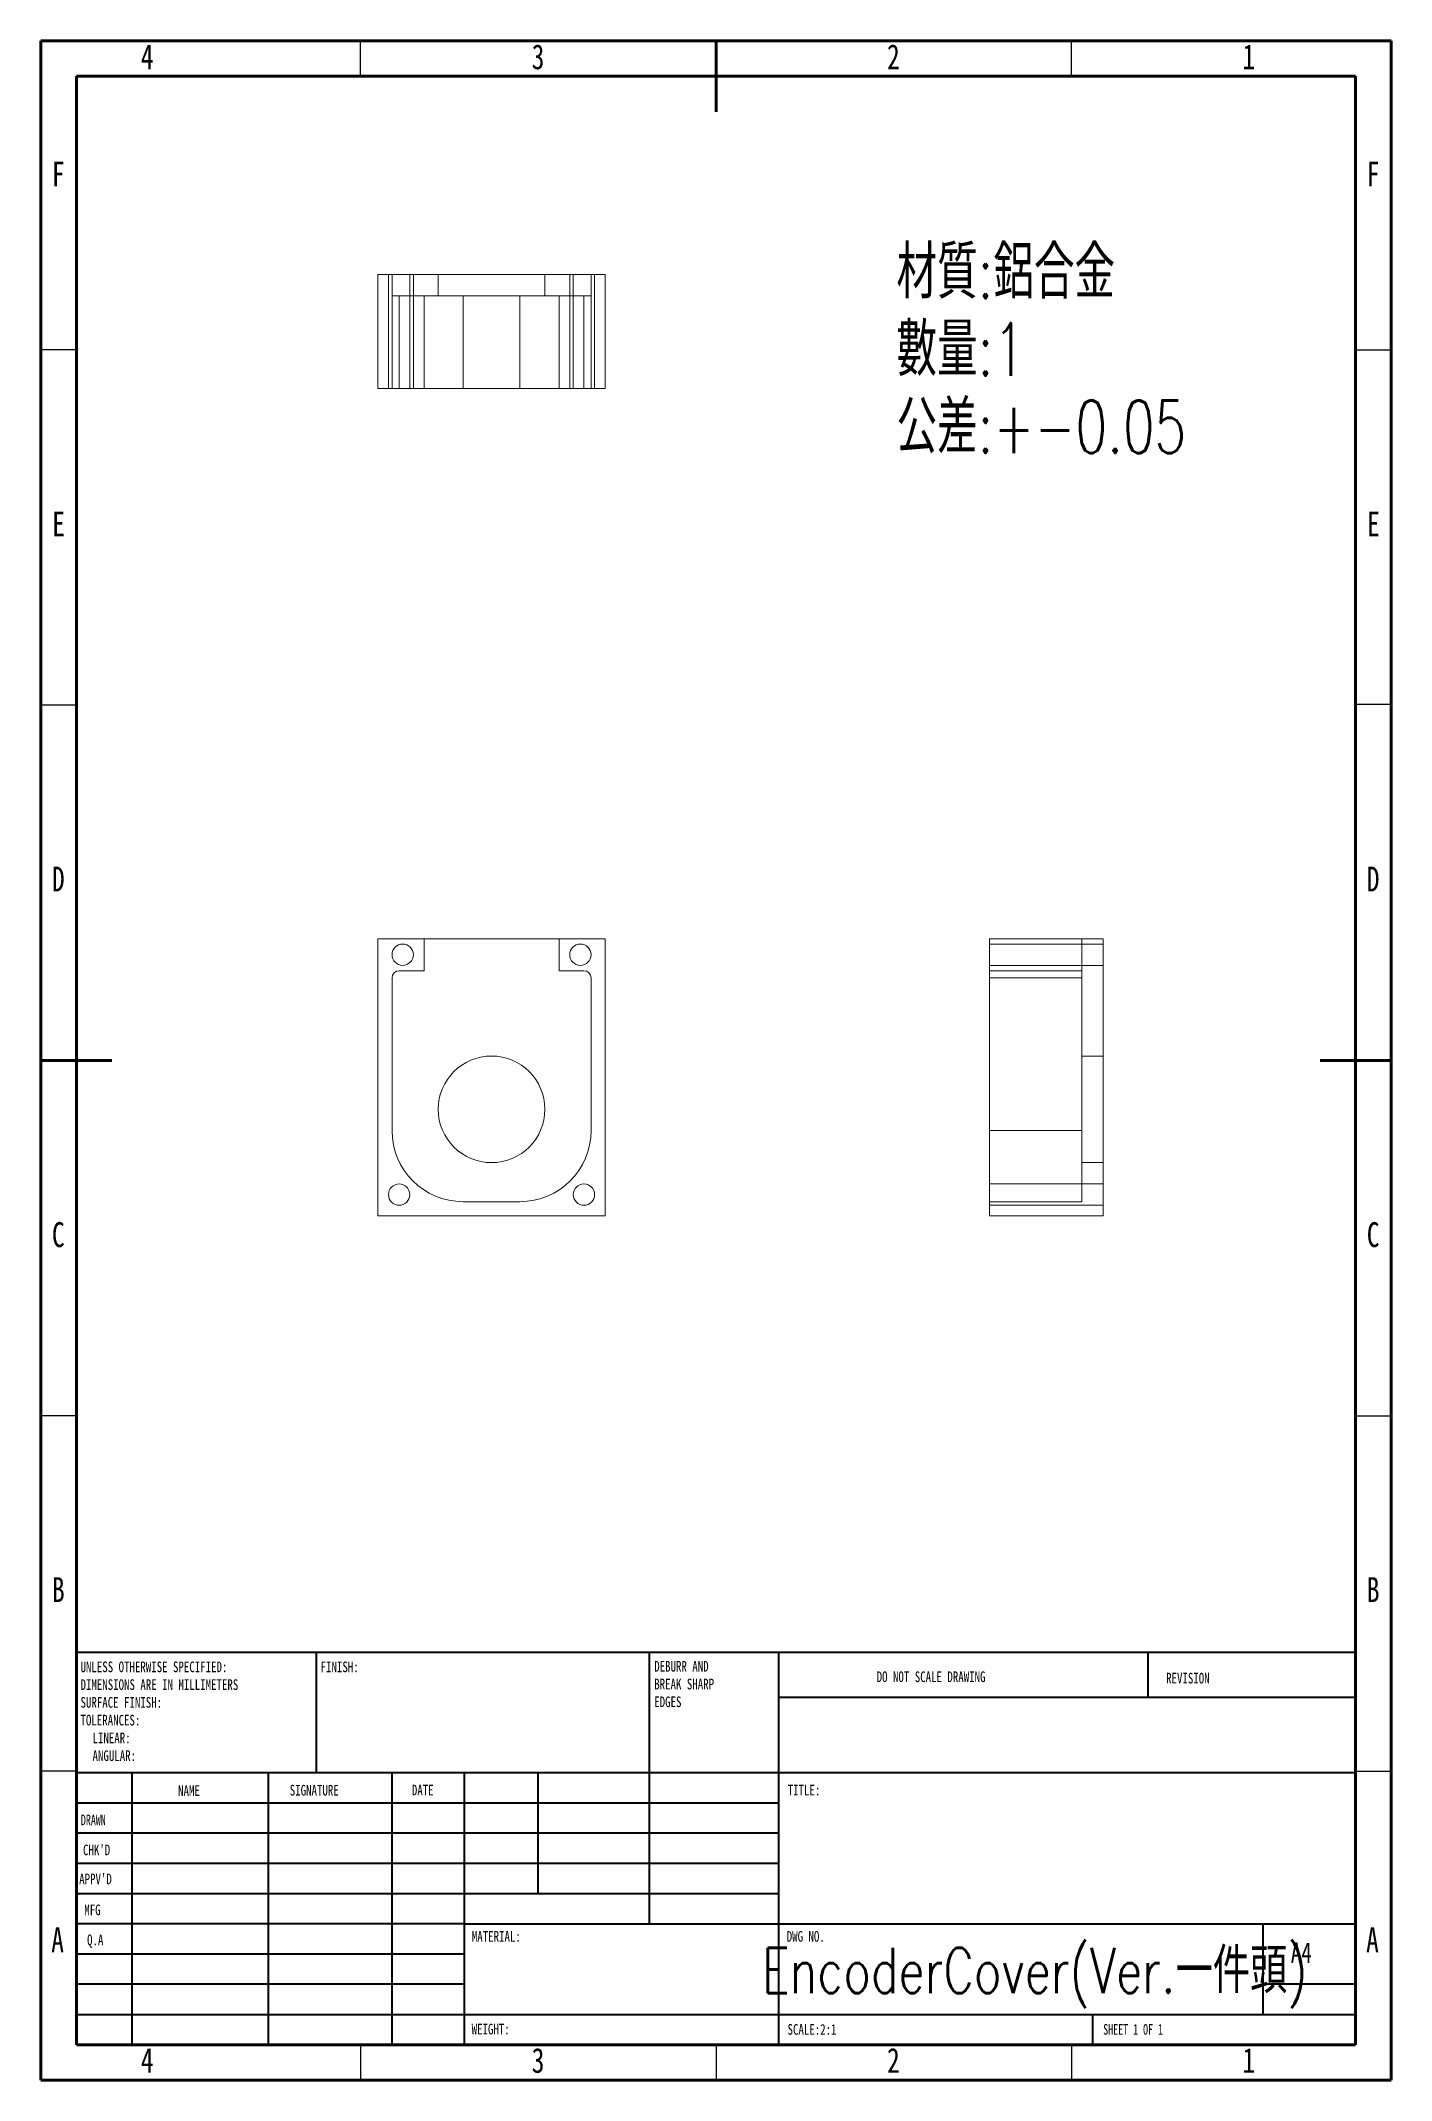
# Model space of a CAD drawing. Header units: millimetres. Extents: x 15 to 205, y 5 to 292.
import ezdxf

# ---------------------------------------------------------------- set-up
doc = ezdxf.new("R2010")
doc.units = ezdxf.units.MM
doc.styles.add('SLDTEXTSTYLE0', font='TXT', dxfattribs={"width": 0.7, "bigfont": 'bigfont'})
doc.styles.add('SLDTEXTSTYLE1', font='TXT', dxfattribs={"width": 0.75})
doc.styles.add('SLDTEXTSTYLE2', font='TXT', dxfattribs={"width": 0.686449})
doc.styles.add('SLDTEXTSTYLE3', font='TXT', dxfattribs={"width": 0.6875})
doc.styles.add('SLDTEXTSTYLE4', font='TXT', dxfattribs={"width": 0.75, "bigfont": 'bigfont'})

# ---------------------------------------------------------------- blocks, each defined once
blk = doc.blocks.new('SW_NOTE_0')
at = {"color": 0, "linetype": 'Continuous', "lineweight": 0, "char_height": 7.4083, "attachment_point": 1, "style": 'SLDTEXTSTYLE0'}
for s, insert in [('\\M+18DDE\\M+18EBF:鋁\\M+18D87\\M+18BE0', (0, 9.55)), ('\\M+19DC9\\M+197CA:1', (0, -1.33)), ('\\M+18CF6\\M+18DB7:+-0.05', (0, -12.21))]:
    blk.add_mtext(s, dxfattribs=dict(at, insert=insert))
blk = doc.blocks.new('SW_NOTE_1')
at = {"color": 0, "linetype": 'Continuous', "lineweight": 0, "char_height": 1.5, "attachment_point": 1, "style": 'SLDTEXTSTYLE1'}
for s, insert in [('UNLESS OTHERWISE SPECIFIED:', (0, 1.93)), ('DIMENSIONS ARE IN MILLIMETERS', (0, -0.57)), ('TOLERANCES:', (0, -5.57)), ('SURFACE FINISH:', (0, -3.07)), ('LINEAR:', (1.69, -8.07)), ('ANGULAR:', (1.69, -10.57))]:
    blk.add_mtext(s, dxfattribs=dict(at, insert=insert))
blk = doc.blocks.new('SW_NOTE_2')
at = {"color": 0, "linetype": 'Continuous', "lineweight": 0, "char_height": 1.5, "attachment_point": 1, "style": 'SLDTEXTSTYLE1'}
for s, insert in [('DEBURR AND', (0, 1.93)), ('BREAK SHARP', (0, -0.57)), ('EDGES', (0, -3.07))]:
    blk.add_mtext(s, dxfattribs=dict(at, insert=insert))

msp = doc.modelspace()

# ---------------------------------------------------------------- linework, layer by layer
at = {"color": 7, "linetype": 'Continuous', "lineweight": 60}
for p, q in [((205, 292), (15, 292)), ((15, 292), (15, 5)), ((110, 282), (110, 292)), ((205, 5), (205, 292)), ((20, 287), (200, 287)), ((20, 10), (20, 287)), ((200, 287), (200, 10)), ((15, 148.5), (25, 148.5)), ((195, 148.5), (205, 148.5)), ((20, 10), (200, 10)), ((15, 5), (205, 5))]:
    msp.add_line(p, q, dxfattribs=at)
at = {"color": 7, "linetype": 'Continuous', "lineweight": 30}
for p, q in [((60, 287), (60, 292)), ((160, 287), (160, 292)), ((20, 248.5), (15, 248.5)), ((200, 248.5), (205, 248.5)), ((20, 198.5), (15, 198.5)), ((200, 198.65), (205, 198.65)), ((20, 98.5), (15, 98.5)), ((200, 98.5), (205, 98.5)), ((20, 48.5), (15, 48.5)), ((200, 48.5), (205, 48.5)), ((60, 10), (60, 5)), ((110, 10), (110, 5)), ((160, 10), (160, 5))]:
    msp.add_line(p, q, dxfattribs=at)
at = {"color": 7, "linetype": 'Continuous', "lineweight": 15}
for p, q in [((62.42, 259.09), (62.42, 243.09)), ((62.42, 259.09), (94.42, 259.09)), ((63.92, 259.09), (63.92, 243.09)), ((66.92, 259.09), (63.92, 259.09)), ((64.42, 259.09), (64.42, 243.09)), ((67.42, 259.09), (64.42, 259.09)), ((66.92, 243.09), (66.92, 259.09)), ((67.42, 243.09), (67.42, 259.09)), ((70.92, 259.09), (70.92, 256.09)), ((70.92, 259.09), (85.92, 259.09)), ((85.92, 256.09), (85.92, 259.09)), ((89.42, 259.09), (89.42, 243.09)), ((92.42, 259.09), (89.42, 259.09)), ((89.92, 259.09), (89.92, 243.09)), ((92.92, 259.09), (89.92, 259.09)), ((92.42, 243.09), (92.42, 259.09)), ((92.92, 243.09), (92.92, 259.09)), ((94.42, 259.09), (94.42, 243.09)), ((64.42, 243.09), (64.42, 256.09)), ((64.42, 256.09), (74.42, 256.09)), ((65.42, 256.09), (64.42, 256.09)), ((65.42, 243.09), (65.42, 256.09)), ((65.42, 256.09), (68.92, 256.09)), ((68.92, 243.09), (68.92, 256.09)), ((68.92, 256.09), (87.92, 256.09)), ((70.92, 256.09), (85.92, 256.09)), ((82.42, 256.09), (74.42, 256.09)), ((74.42, 256.09), (74.42, 243.09)), ((82.42, 243.09), (82.42, 256.09)), ((82.42, 256.09), (92.42, 256.09)), ((87.92, 243.09), (87.92, 256.09)), ((87.92, 256.09), (91.42, 256.09)), ((91.42, 256.09), (91.42, 243.09)), ((92.42, 256.09), (91.42, 256.09)), ((92.42, 256.09), (92.42, 243.09)), ((94.42, 243.09), (62.42, 243.09)), ((68.92, 243.09), (62.42, 243.09)), ((66.92, 243.09), (63.92, 243.09)), ((74.42, 243.09), (64.42, 243.09)), ((64.42, 243.09), (65.42, 243.09)), ((67.42, 243.09), (64.42, 243.09)), ((68.92, 243.09), (65.42, 243.09)), ((82.42, 243.09), (74.42, 243.09)), ((92.42, 243.09), (82.42, 243.09)), ((91.42, 243.09), (87.92, 243.09)), ((94.42, 243.09), (87.92, 243.09)), ((89.42, 243.09), (92.42, 243.09)), ((89.92, 243.09), (92.92, 243.09)), ((91.42, 243.09), (92.42, 243.09)), ((62.42, 126.63), (62.42, 165.63)), ((68.92, 165.63), (62.42, 165.63)), ((62.42, 165.63), (94.42, 165.63)), ((68.92, 165.63), (68.92, 161.13)), ((68.92, 165.63), (87.92, 165.63)), ((87.92, 161.13), (87.92, 165.63)), ((94.42, 165.63), (87.92, 165.63)), ((94.42, 126.63), (94.42, 165.63)), ((148.47, 165.63), (161.47, 165.63)), ((148.47, 161.13), (148.47, 165.63)), ((148.47, 126.63), (148.47, 165.63)), ((164.47, 165.63), (148.47, 165.63)), ((164.47, 164.88), (148.47, 164.88)), ((164.47, 164.88), (148.47, 164.88)), ((148.47, 164.88), (148.47, 161.88)), ((148.47, 161.88), (148.47, 164.88)), ((161.47, 165.63), (161.47, 161.13)), ((164.47, 126.63), (164.47, 165.63)), ((164.47, 164.88), (164.47, 161.88)), ((164.47, 164.88), (164.47, 161.88)), ((65.42, 161.13), (68.92, 161.13)), ((87.92, 161.13), (91.42, 161.13)), ((148.47, 161.88), (164.47, 161.88)), ((148.47, 161.88), (164.47, 161.88)), ((148.47, 161.13), (161.47, 161.13)), ((148.47, 161.13), (148.47, 160.13)), ((148.47, 160.13), (148.47, 161.13)), ((161.47, 160.13), (161.47, 161.13)), ((161.47, 161.13), (161.47, 160.13)), ((64.42, 138.63), (64.42, 160.13)), ((92.42, 138.63), (92.42, 160.13)), ((161.47, 160.13), (148.47, 160.13)), ((148.47, 138.63), (148.47, 160.13)), ((161.47, 138.63), (161.47, 160.13)), ((164.47, 149.13), (161.47, 149.13)), ((161.47, 134.14), (161.47, 149.13)), ((164.47, 134.14), (164.47, 149.13)), ((161.47, 138.63), (148.47, 138.63)), ((148.47, 138.63), (148.47, 128.63)), ((148.47, 128.63), (148.47, 138.63)), ((161.47, 128.63), (161.47, 138.63)), ((161.47, 138.63), (161.47, 128.63)), ((161.47, 134.13), (164.47, 134.13)), ((164.47, 131.13), (148.47, 131.13)), ((164.47, 131.13), (148.47, 131.13)), ((148.47, 131.13), (148.47, 128.13)), ((148.47, 128.13), (148.47, 131.13)), ((164.47, 131.13), (164.47, 128.13)), ((164.47, 131.13), (164.47, 128.13)), ((94.42, 126.63), (62.42, 126.63)), ((82.42, 128.63), (74.42, 128.63)), ((148.47, 128.63), (161.47, 128.63)), ((148.47, 128.13), (164.47, 128.13)), ((148.47, 128.13), (164.47, 128.13)), ((164.47, 126.63), (148.47, 126.63))]:
    msp.add_line(p, q, dxfattribs=at)
at = {"color": 7, "linetype": 'Continuous', "lineweight": 40}
for p, q in [((20, 65.25), (200, 65.25)), ((20, 65.25), (20, 10)), ((53.8, 48.25), (53.8, 65.25)), ((100.6, 65.25), (100.6, 27)), ((118.8, 65.25), (118.8, 10)), ((170.8, 58.88), (170.8, 65.25)), ((200, 58.88), (118.8, 58.88)), ((200, 48.25), (20, 48.25)), ((27.8, 48.25), (27.8, 10)), ((46.99, 48.25), (46.99, 10)), ((64.4, 48.25), (64.4, 10)), ((74.6, 10), (74.6, 48.25)), ((85, 31.25), (85, 48.25)), ((118.8, 44), (20, 44)), ((118.8, 39.75), (20, 39.75)), ((118.8, 35.5), (20, 35.5)), ((118.8, 31.25), (20, 31.25)), ((74.6, 27), (20, 27)), ((74.6, 27), (200, 27)), ((187, 14.25), (187, 27)), ((74.6, 22.75), (20, 22.75)), ((74.6, 18.5), (20, 18.5)), ((200, 18.5), (187, 18.5)), ((20, 14.25), (200, 14.25)), ((163, 10), (163, 14.25))]:
    msp.add_line(p, q, dxfattribs=at)
at = {"color": 7, "linetype": 'Continuous', "lineweight": 15}
for centre, radius in [((65.92, 163.38), 1.5), ((65.92, 163.38), 1.5), ((90.92, 163.38), 1.5), ((90.92, 163.38), 1.5), ((78.42, 141.63), 7.5), ((78.42, 141.63), 7.5), ((65.42, 129.63), 1.5), ((65.42, 129.63), 1.5), ((91.42, 129.63), 1.5), ((91.42, 129.63), 1.5)]:
    msp.add_circle(centre, radius, dxfattribs=at)
for centre, radius, start, end in [((65.42, 160.13), 1, 90, 180), ((65.42, 160.13), 1, 90, 180), ((91.42, 160.13), 1, 0, 90), ((91.42, 160.13), 1, 0, 90), ((74.42, 138.63), 10, 180, 270), ((74.42, 138.63), 10, 180, 270), ((82.42, 138.63), 10, 270, 0), ((82.42, 138.63), 10, 270, 0)]:
    msp.add_arc(centre, radius, start, end, dxfattribs=at)

# ---------------------------------------------------------------- block references
at = {"color": 7, "linetype": 'Continuous', "lineweight": 0}
for name, p in [('SW_NOTE_0', (135.4, 253.6)), ('SW_NOTE_1', (20.59, 61.99)), ('SW_NOTE_2', (101.31, 62.07))]:
    msp.add_blockref(name, p, dxfattribs=at)

# ---------------------------------------------------------------- texts
for s, insert, char_height, attachment_point, style in [('4', (29.96, 291.5), 3.5, 2, 'SLDTEXTSTYLE1'), ('3', (84.96, 291.5), 3.5, 2, 'SLDTEXTSTYLE1'), ('2', (134.96, 291.5), 3.5, 2, 'SLDTEXTSTYLE1'), ('1', (184.96, 291.5), 3.5, 2, 'SLDTEXTSTYLE1'), ('F', (17.46, 275), 3.5, 2, 'SLDTEXTSTYLE1'), ('F', (202.46, 275), 3.5, 2, 'SLDTEXTSTYLE1'), ('E', (17.51, 225.75), 3.5, 2, 'SLDTEXTSTYLE1'), ('E', (202.51, 225.75), 3.5, 2, 'SLDTEXTSTYLE1'), ('D', (17.46, 175.79), 3.5, 2, 'SLDTEXTSTYLE1'), ('D', (202.46, 175.79), 3.5, 2, 'SLDTEXTSTYLE1'), ('C', (17.46, 125.75), 3.5, 2, 'SLDTEXTSTYLE1'), ('C', (202.46, 125.75), 3.5, 2, 'SLDTEXTSTYLE1'), ('B', (17.47, 75.79), 3.5, 2, 'SLDTEXTSTYLE1'), ('B', (202.47, 75.79), 3.5, 2, 'SLDTEXTSTYLE1'), ('FINISH:', (54.37, 63.92), 1.5, 1, 'SLDTEXTSTYLE1'), ('DO NOT SCALE DRAWING', (132.61, 62.53), 1.5, 1, 'SLDTEXTSTYLE1'), ('REVISION', (173.33, 62.33), 1.5, 1, 'SLDTEXTSTYLE1'), ('NAME', (34.32, 46.5), 1.5, 1, 'SLDTEXTSTYLE1'), ('SIGNATURE', (50.03, 46.56), 1.5, 1, 'SLDTEXTSTYLE1'), ('DATE', (67.21, 46.58), 1.5, 1, 'SLDTEXTSTYLE1'), ('TITLE:', (120.09, 46.58), 1.5, 1, 'SLDTEXTSTYLE1'), ('DRAWN', (20.64, 42.38), 1.5, 1, 'SLDTEXTSTYLE2'), ("CHK'D", (20.94, 38.16), 1.5, 1, 'SLDTEXTSTYLE1'), ("APPV'D", (20.4, 34.07), 1.5, 1, 'SLDTEXTSTYLE1'), ('MFG', (21.12, 29.72), 1.5, 1, 'SLDTEXTSTYLE1'), ('A', (17.36, 26.5), 3.5, 2, 'SLDTEXTSTYLE1'), ('MATERIAL:', (75.65, 25.99), 1.5, 1, 'SLDTEXTSTYLE1'), ('DWG NO.', (119.95, 25.99), 1.5, 1, 'SLDTEXTSTYLE1'), ('A', (202.36, 26.5), 3.5, 2, 'SLDTEXTSTYLE1'), ('Q.A', (21.51, 25.5), 1.5, 1, 'SLDTEXTSTYLE1'), ('EncoderCover(Ver.\\M+188EA\\M+18C8F\\M+193AA)', (154.86, 23.61), 6.35, 2, 'SLDTEXTSTYLE4'), ('A4', (190.87, 24.41), 2.91, 1, 'SLDTEXTSTYLE1'), ('WEIGHT:', (75.62, 12.95), 1.499, 1, 'SLDTEXTSTYLE1'), ('SCALE:2:1', (120.07, 12.9), 1.5, 1, 'SLDTEXTSTYLE1'), ('SHEET 1 OF 1', (164.48, 12.9), 1.5, 1, 'SLDTEXTSTYLE3'), ('4', (29.96, 9.54), 3.5, 2, 'SLDTEXTSTYLE1'), ('3', (84.96, 9.54), 3.5, 2, 'SLDTEXTSTYLE1'), ('2', (134.96, 9.54), 3.5, 2, 'SLDTEXTSTYLE1'), ('1', (184.96, 9.54), 3.5, 2, 'SLDTEXTSTYLE1')]:
    msp.add_mtext(s, dxfattribs=dict(at, insert=insert, char_height=char_height, attachment_point=attachment_point, style=style))

doc.saveas('drawing.dxf')
